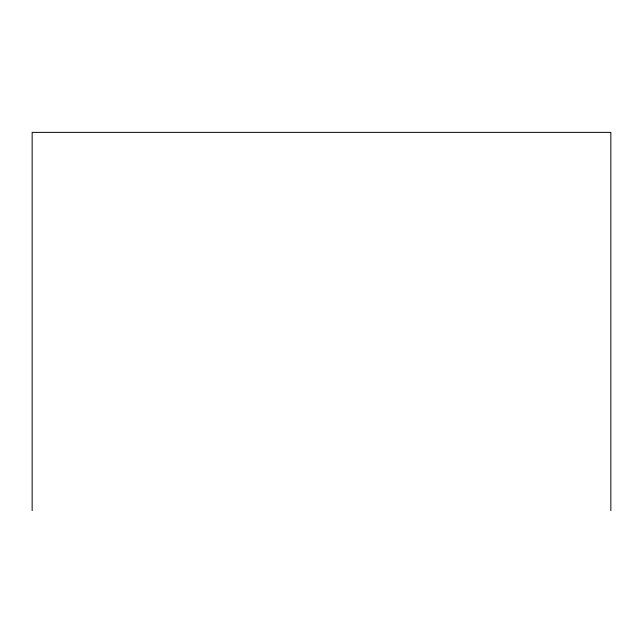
<?xml version="1.0" encoding="UTF-8"?>
<svg xmlns="http://www.w3.org/2000/svg" width="643" height="643" viewBox="0 0 643 643"><rect width="100%" height="100%" fill="white"/><g stroke="black" fill="none" stroke-linecap="round" stroke-linejoin="round"><path stroke-width="0.96" d="M610.85 510.63L610.85 132.37L32.15 132.37L32.15 510.63"/></g></svg>
